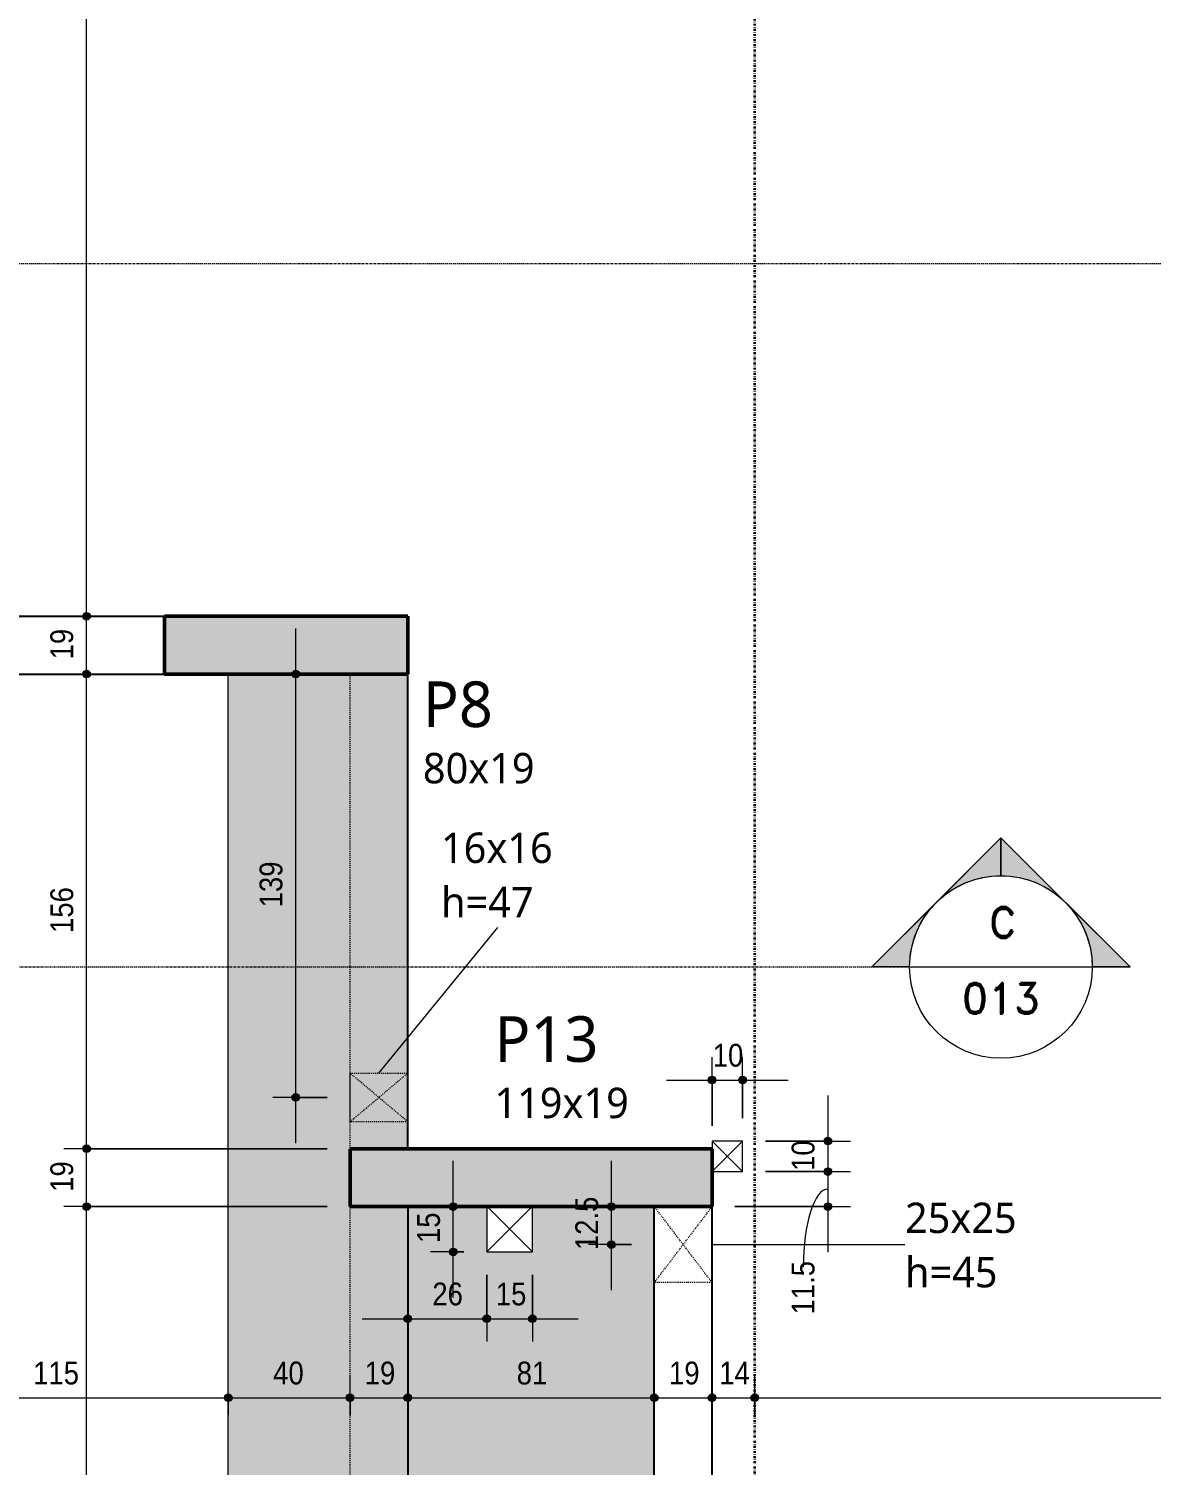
# Model space of a CAD drawing. Header units: centimetres. Extents: x -1968 to 25888, y -1244 to 84208.
# Drawn here: x -1245.1 to -876.2, y -474.8 to -2.6 of the extents above; entities that cross this region are included whole.
import ezdxf

# ---------------------------------------------------------------- set-up
doc = ezdxf.new("R2010")
doc.units = ezdxf.units.CM
for name, pattern in [('Aligning Line', [0.635, 0.3175, -0.3175]), ('Centro de 6 mm', [1.32, 0.6, -0.24, 0.24, -0.24]), ('Dash dot', [1.5875, 0.635, -0.47625, 0, -0.47625]), ('Traço', [0.635, 0.3175, -0.3175])]:
    doc.linetypes.add(name, pattern=pattern)
for name, color, linetype, lineweight in [('A-ANNO-DIMS', 7, 'Continuous', 9), ('A-ANNO-DIMS-50', 7, 'Continuous', 9), ('A-FLOR', 7, 'Continuous', 18), ('A-GENM', 7, 'Continuous', 18), ('A-GENM-HDLN', 7, 'Traço', 18), ('A-GENM-IDEN', 7, 'Continuous', 9), ('G-ANNO-SYMB', 7, 'Continuous', 9), ('S-BEAM', 7, 'Continuous', 18), ('S-COLS', 7, 'Continuous', 18), ('S-COLS-IDEN', 7, 'Continuous', 9), ('S-GRID', 7, 'Continuous', 9)]:
    doc.layers.add(name, color=color, linetype=linetype, lineweight=lineweight)
doc.layers.add('A-DETL', color=7, linetype='Continuous', lineweight=18, true_color=0x00a600)
doc.styles.add('Fira Sans', font='', dxfattribs={"width": 0.9, "height": 7.5})
doc.styles.add('Gadugi', font='gadugi.ttf', dxfattribs={"height": 10})
doc.styles.add('Gadugi_1', font='gadugi.ttf', dxfattribs={"height": 15})
doc.styles.add('RomanD', font='romand__.ttf', dxfattribs={"height": 10})
doc.styles.get('Fira Sans').set_extended_font_data('Fira Sans')
doc.dimstyles.new('PED_R80_1_5mm_ACIMA_As_ESQ__R00', dxfattribs={"dimscale": 30.48, "dimtxt": 10.229846, "dimasz": 0.328084, "dimexe": 0.246063, "dimexo": 0.246063, "dimgap": 0.049213, "dimtad": 1, "dimdec": 1, "dimrnd": 0.5, "dimdsep": 46, "dimtxsty": 'Fira Sans', "dimblk1": 'DOTSMALL', "dimblk2": 'DOTSMALL', "dimsah": 1, "dimcen": 0.09, "dimdle": 0.492126, "dimazin": 0, "dimtfac": 1, "dimtdec": 4, "dimtix": 1, "dimtmove": 0, "dimatfit": 3, "dimfxl": 1, "dimtvp": 1, "dimtolj": 1, "dimtzin": 0, "dimarcsym": 2})
doc.dimstyles.new('PED_R80_1_5mm_ACIMA_As_ESQ__R00_2', dxfattribs={"dimscale": 30.48, "dimtxt": 10.229846, "dimasz": 0.328084, "dimexe": 0.246063, "dimexo": 0.246063, "dimgap": 0.049213, "dimtad": 1, "dimdec": 1, "dimrnd": 0.5, "dimdsep": 46, "dimtxsty": 'Fira Sans', "dimblk1": 'DOTSMALL', "dimblk2": 'DOTSMALL', "dimsah": 1, "dimcen": 0.09, "dimdle": 0.492126, "dimazin": 0, "dimtfac": 1, "dimtdec": 4, "dimtix": 1, "dimtmove": 1, "dimatfit": 3, "dimfxl": 1, "dimtvp": 1, "dimtolj": 1, "dimtzin": 0, "dimarcsym": 2})
doc.dimstyles.new('PED_R80_1_5mm_ACIMA_As_ESQ__R00_3', dxfattribs={"dimscale": 30.48, "dimtxt": 10.229846, "dimasz": 0.328084, "dimexe": 0.246063, "dimexo": 0.246063, "dimgap": 0.049213, "dimtad": 1, "dimdec": 1, "dimrnd": 0.5, "dimdsep": 46, "dimtxsty": 'Fira Sans', "dimblk1": 'DOTSMALL', "dimblk2": 'DOTSMALL', "dimsah": 1, "dimcen": 0.09, "dimdle": 0.492126, "dimazin": 0, "dimtfac": 1, "dimtdec": 4, "dimtix": 1, "dimtmove": 0, "dimatfit": 3, "dimfxl": 1, "dimtvp": 1, "dimtolj": 1, "dimtzin": 0, "dimarcsym": 2})

# ---------------------------------------------------------------- blocks, each defined once
blk = doc.blocks.new('PED_FURO_RETANGULAR_R04_2020 _INSTÂNCIA_ - FURO RET-3754116-PL100 - FORMA DO PAVIMENTO TIPO')
at = {"layer": 'A-GENM-HDLN'}
for p, q in [((-8, 9.5), (8, -9.5)), ((-8, -9.5), (8, 9.5)), ((-8, -9.5), (-8, 9.5)), ((-8, 9.5), (8, 9.5)), ((8, 9.5), (8, -9.5))]:
    blk.add_line(p, q, dxfattribs=at)
blk = doc.blocks.new('PED_FURO_RETANGULAR_R04_2020 _INSTÂNCIA_ - FURO RET-3755454-PL100 - FORMA DO PAVIMENTO TIPO')
at = {"layer": 'A-GENM-HDLN'}
for p, q in [((-12.5, -9.5), (-12.5, 9.5)), ((-12.49, 9.5), (12.5, -9.5)), ((-12.49, -9.5), (12.5, 9.5))]:
    blk.add_line(p, q, dxfattribs=at)
blk = doc.blocks.new('Corte - M_Cabeça do corte - Preenchida-2060824-PL100 - FORMA DO PAVIMENTO TIPO')
at = {"layer": 'G-ANNO-SYMB'}
h = blk.add_hatch(color=256, dxfattribs=at)
edge = h.paths.add_edge_path(flags=0)
edge.add_line((-0.6, 0.8485), (-0.6, 0.6))
edge.add_arc((-0.6, 0), 0.6, 90, 135)
edge.add_line((-1.0243, 0.4243), (-0.6, 0.8485))
h = blk.add_hatch(color=256, dxfattribs=at)
edge = h.paths.add_edge_path(flags=0)
edge.add_line((-0.6, 0.8485), (-0.1757, 0.4243))
edge.add_arc((-0.6, 0), 0.6, 45, 90)
edge.add_line((-0.6, 0.6), (-0.6, 0.8485))
h = blk.add_hatch(color=256, dxfattribs=at)
edge = h.paths.add_edge_path(flags=0)
edge.add_line((-1.4485, 0), (-1.0243, 0.4243))
edge.add_arc((-0.6, 0), 0.6, 135, 180)
edge.add_line((-1.2, 0), (-1.4485, 0))
h = blk.add_hatch(color=256, dxfattribs=at)
edge = h.paths.add_edge_path(flags=0)
edge.add_line((0.2485, 0), (0, 0))
edge.add_arc((-0.6, 0), 0.6, 360, 405)
edge.add_line((-0.1757, 0.4243), (0.2485, 0))
for p, q in [((-0.6, 0.8485), (-1.4485, 0)), ((-0.6, 0.8485), (-1.0243, 0.4243)), ((-0.6, 0.8485), (0.2485, 0)), ((-0.6, 0.6), (-0.6, 0.8485)), ((-0.6, 0.8485), (-0.6, 0.6)), ((-0.1757, 0.4243), (-0.6, 0.8485)), ((-1.0243, 0.4243), (-1.4485, 0)), ((0.2485, 0), (-0.1757, 0.4243)), ((-1.4485, 0), (-1.2, 0)), ((0, 0), (0.2485, 0)), ((-1.2, 0), (-1.4485, 0)), ((0, 0), (0.2485, 0))]:
    blk.add_line(p, q, dxfattribs=at)
for start, end in [(360, 180), (90, 135), (45, 90), (135, 180), (360, 45), (180, 360)]:
    blk.add_arc((-0.6, 0), 0.6, start, end, dxfattribs=at)
blk = doc.blocks.new('DIMBLOCK4-PL100 - FORMA DO PAVIMENTO TIPO')
at = {"layer": 'A-ANNO-DIMS-50', "true_color": 0x000032}
h = blk.add_hatch(color=178, dxfattribs=at)
edge = h.paths.add_edge_path(flags=0)
edge.add_arc((-1226.08, -389.75), 1.25, 0, 360)
h = blk.add_hatch(color=178, dxfattribs=at)
edge = h.paths.add_edge_path(flags=0)
edge.add_arc((-1226.08, -685.75), 1.25, 0, 360)
at = {"layer": 'A-ANNO-DIMS-50', "color": 178, "true_color": 0x000032}
for p, q in [((-1147, -389.75), (-1233.58, -389.75)), ((-1226.08, -685.75), (-1226.08, -389.75)), ((-1226.08, -389.75), (-1147, -389.75)), ((-1128, -685.75), (-1233.58, -685.75)), ((-1226.08, -685.75), (-1128, -685.75))]:
    blk.add_line(p, q, dxfattribs=at)
for centre in [(-1226.08, -389.75), (-1226.08, -685.75)]:
    blk.add_circle(centre, 1.25, dxfattribs=at)
at = {"layer": 'A-ANNO-DIMS-50', "color": 0, "insert": (-1237.97, -545.23), "char_height": 7.5, "width": 17.9416, "attachment_point": 1, "rotation": 90, "line_spacing_factor": 1.049215, "style": 'Fira Sans'}
blk.add_mtext('296', dxfattribs=at)
blk = doc.blocks.new('_DotSmall')
at = {"color": 0, "linetype": 'ByBlock', "const_width": 0.5}
blk.add_lwpolyline([(-0.0625, 0, 1), (0.0625, 0, 1)], format="xyb", close=True, dxfattribs=at)
blk = doc.blocks.new('DIMBLOCK5-PL100 - FORMA DO PAVIMENTO TIPO')
at = {"layer": 'A-ANNO-DIMS-50', "true_color": 0x000032}
h = blk.add_hatch(color=178, dxfattribs=at)
edge = h.paths.add_edge_path(flags=0)
edge.add_arc((-1226.08, -370.75), 1.25, 0, 360)
h = blk.add_hatch(color=178, dxfattribs=at)
edge = h.paths.add_edge_path(flags=0)
edge.add_arc((-1226.08, -389.75), 1.25, 0, 360)
at = {"layer": 'A-ANNO-DIMS-50', "color": 178, "true_color": 0x000032}
for p, q in [((-1147, -370.75), (-1233.58, -370.75)), ((-1226.08, -389.75), (-1226.08, -370.75)), ((-1226.08, -370.75), (-1147, -370.75)), ((-1147, -389.75), (-1233.58, -389.75)), ((-1226.08, -389.75), (-1147, -389.75))]:
    blk.add_line(p, q, dxfattribs=at)
for centre in [(-1226.08, -370.75), (-1226.08, -389.75)]:
    blk.add_circle(centre, 1.25, dxfattribs=at)
at = {"layer": 'A-ANNO-DIMS-50', "color": 0, "insert": (-1237.97, -384.91), "char_height": 7.5, "width": 11.1741, "attachment_point": 1, "rotation": 90, "line_spacing_factor": 1.049215, "style": 'Fira Sans'}
blk.add_mtext('19', dxfattribs=at)
blk = doc.blocks.new('DIMBLOCK6-PL100 - FORMA DO PAVIMENTO TIPO')
at = {"layer": 'A-ANNO-DIMS-50', "true_color": 0x000032}
h = blk.add_hatch(color=178, dxfattribs=at)
edge = h.paths.add_edge_path(flags=0)
edge.add_arc((-1226.08, -214.75), 1.25, 0, 360)
h = blk.add_hatch(color=178, dxfattribs=at)
edge = h.paths.add_edge_path(flags=0)
edge.add_arc((-1226.08, -370.75), 1.25, 0, 360)
at = {"layer": 'A-ANNO-DIMS-50', "color": 178, "true_color": 0x000032}
for p, q in [((-1220.35, -214.75), (-1233.58, -214.75)), ((-1226.08, -370.75), (-1226.08, -214.75)), ((-1226.08, -214.75), (-1220.35, -214.75)), ((-1147, -370.75), (-1233.58, -370.75)), ((-1226.08, -370.75), (-1147, -370.75))]:
    blk.add_line(p, q, dxfattribs=at)
for centre in [(-1226.08, -214.75), (-1226.08, -370.75)]:
    blk.add_circle(centre, 1.25, dxfattribs=at)
at = {"layer": 'A-ANNO-DIMS-50', "color": 0, "insert": (-1237.97, -299.83), "char_height": 7.5, "width": 16.9973, "attachment_point": 1, "rotation": 90, "line_spacing_factor": 1.049215, "style": 'Fira Sans'}
blk.add_mtext('156', dxfattribs=at)
blk = doc.blocks.new('DIMBLOCK7-PL100 - FORMA DO PAVIMENTO TIPO')
at = {"layer": 'A-ANNO-DIMS-50', "true_color": 0x000032}
h = blk.add_hatch(color=178, dxfattribs=at)
edge = h.paths.add_edge_path(flags=0)
edge.add_arc((-1226.08, -195.75), 1.25, 0, 360)
h = blk.add_hatch(color=178, dxfattribs=at)
edge = h.paths.add_edge_path(flags=0)
edge.add_arc((-1226.08, -214.75), 1.25, 0, 360)
at = {"layer": 'A-ANNO-DIMS-50', "color": 178, "true_color": 0x000032}
for p, q in [((-1220.35, -195.75), (-1233.58, -195.75)), ((-1226.08, -214.75), (-1226.08, -195.75)), ((-1226.08, -195.75), (-1220.35, -195.75)), ((-1220.35, -214.75), (-1233.58, -214.75)), ((-1226.08, -214.75), (-1220.35, -214.75))]:
    blk.add_line(p, q, dxfattribs=at)
for centre in [(-1226.08, -195.75), (-1226.08, -214.75)]:
    blk.add_circle(centre, 1.25, dxfattribs=at)
at = {"layer": 'A-ANNO-DIMS-50', "color": 0, "insert": (-1237.97, -209.91), "char_height": 7.5, "width": 11.1741, "attachment_point": 1, "rotation": 90, "line_spacing_factor": 1.049215, "style": 'Fira Sans'}
blk.add_mtext('19', dxfattribs=at)
blk = doc.blocks.new('DIMBLOCK8-PL100 - FORMA DO PAVIMENTO TIPO')
at = {"layer": 'A-ANNO-DIMS-50', "true_color": 0x000032}
h = blk.add_hatch(color=178, dxfattribs=at)
edge = h.paths.add_edge_path(flags=0)
edge.add_arc((-1226.08, 223.75), 1.25, 0, 360)
h = blk.add_hatch(color=178, dxfattribs=at)
edge = h.paths.add_edge_path(flags=0)
edge.add_arc((-1226.08, -195.75), 1.25, 0, 360)
at = {"layer": 'A-ANNO-DIMS-50', "color": 178, "true_color": 0x000032}
for p, q in [((-1220.35, 223.75), (-1233.58, 223.75)), ((-1226.08, -195.75), (-1226.08, 223.75)), ((-1226.08, 223.75), (-1220.35, 223.75)), ((-1220.35, -195.75), (-1233.58, -195.75)), ((-1226.08, -195.75), (-1220.35, -195.75))]:
    blk.add_line(p, q, dxfattribs=at)
for centre in [(-1226.08, 223.75), (-1226.08, -195.75)]:
    blk.add_circle(centre, 1.25, dxfattribs=at)
at = {"layer": 'A-ANNO-DIMS-50', "color": 0, "insert": (-1237.97, 3.18), "char_height": 7.5, "width": 25.9681, "attachment_point": 1, "rotation": 90, "line_spacing_factor": 1.049215, "style": 'Fira Sans'}
blk.add_mtext('419.5', dxfattribs=at)
blk = doc.blocks.new('DIMBLOCK120-PL100 - FORMA DO PAVIMENTO TIPO')
at = {"layer": 'A-ANNO-DIMS-50', "true_color": 0x000032}
h = blk.add_hatch(color=178, dxfattribs=at)
edge = h.paths.add_edge_path(flags=0)
edge.add_arc((-1294.5, -452.61), 1.25, 0, 360)
h = blk.add_hatch(color=178, dxfattribs=at)
edge = h.paths.add_edge_path(flags=0)
edge.add_arc((-1179.5, -452.61), 1.25, 0, 360)
at = {"layer": 'A-ANNO-DIMS-50', "color": 178, "true_color": 0x000032}
for p, q in [((-1294.5, -222.25), (-1294.5, -460.11)), ((-1294.5, -452.61), (-1294.5, -222.25)), ((-1179.5, -458.34), (-1179.5, -445.11)), ((-1294.5, -452.61), (-1179.5, -452.61)), ((-1179.5, -452.61), (-1179.5, -458.34))]:
    blk.add_line(p, q, dxfattribs=at)
for centre in [(-1294.5, -452.61), (-1179.5, -452.61)]:
    blk.add_circle(centre, 1.25, dxfattribs=at)
at = {"layer": 'A-ANNO-DIMS-50', "color": 0, "insert": (-1243.62, -440.72), "char_height": 7.5, "width": 15.8956, "attachment_point": 1, "line_spacing_factor": 1.049215, "style": 'Fira Sans'}
blk.add_mtext('115', dxfattribs=at)
blk = doc.blocks.new('DIMBLOCK121-PL100 - FORMA DO PAVIMENTO TIPO')
at = {"layer": 'A-ANNO-DIMS-50', "true_color": 0x000032}
h = blk.add_hatch(color=178, dxfattribs=at)
edge = h.paths.add_edge_path(flags=0)
edge.add_arc((-1179.5, -452.61), 1.25, 0, 360)
h = blk.add_hatch(color=178, dxfattribs=at)
edge = h.paths.add_edge_path(flags=0)
edge.add_arc((-1139.5, -452.61), 1.25, 0, 360)
at = {"layer": 'A-ANNO-DIMS-50', "color": 178, "true_color": 0x000032}
for p, q in [((-1179.5, -458.34), (-1179.5, -445.11)), ((-1139.5, -458.34), (-1139.5, -445.11)), ((-1179.5, -452.61), (-1139.5, -452.61)), ((-1179.5, -452.61), (-1179.5, -458.34)), ((-1139.5, -452.61), (-1139.5, -458.34))]:
    blk.add_line(p, q, dxfattribs=at)
for centre in [(-1179.5, -452.61), (-1139.5, -452.61)]:
    blk.add_circle(centre, 1.25, dxfattribs=at)
at = {"layer": 'A-ANNO-DIMS-50', "color": 0, "insert": (-1164.75, -440.72), "char_height": 7.5, "width": 12.5906, "attachment_point": 1, "line_spacing_factor": 1.049215, "style": 'Fira Sans'}
blk.add_mtext('40', dxfattribs=at)
blk = doc.blocks.new('DIMBLOCK122-PL100 - FORMA DO PAVIMENTO TIPO')
at = {"layer": 'A-ANNO-DIMS-50', "true_color": 0x000032}
h = blk.add_hatch(color=178, dxfattribs=at)
edge = h.paths.add_edge_path(flags=0)
edge.add_arc((-1139.5, -452.61), 1.25, 0, 360)
h = blk.add_hatch(color=178, dxfattribs=at)
edge = h.paths.add_edge_path(flags=0)
edge.add_arc((-1120.5, -452.61), 1.25, 0, 360)
at = {"layer": 'A-ANNO-DIMS-50', "color": 178, "true_color": 0x000032}
for p, q in [((-1139.5, -458.34), (-1139.5, -445.11)), ((-1120.5, -458.34), (-1120.5, -445.11)), ((-1139.5, -452.61), (-1120.5, -452.61)), ((-1139.5, -452.61), (-1139.5, -458.34)), ((-1120.5, -452.61), (-1120.5, -458.34))]:
    blk.add_line(p, q, dxfattribs=at)
for centre in [(-1139.5, -452.61), (-1120.5, -452.61)]:
    blk.add_circle(centre, 1.25, dxfattribs=at)
at = {"layer": 'A-ANNO-DIMS-50', "color": 0, "insert": (-1134.66, -440.72), "char_height": 7.5, "width": 11.1741, "attachment_point": 1, "line_spacing_factor": 1.049215, "style": 'Fira Sans'}
blk.add_mtext('19', dxfattribs=at)
blk = doc.blocks.new('DIMBLOCK123-PL100 - FORMA DO PAVIMENTO TIPO')
at = {"layer": 'A-ANNO-DIMS-50', "true_color": 0x000032}
h = blk.add_hatch(color=178, dxfattribs=at)
edge = h.paths.add_edge_path(flags=0)
edge.add_arc((-1120.5, -452.61), 1.25, 0, 360)
h = blk.add_hatch(color=178, dxfattribs=at)
edge = h.paths.add_edge_path(flags=0)
edge.add_arc((-1039.5, -452.61), 1.25, 0, 360)
at = {"layer": 'A-ANNO-DIMS-50', "color": 178, "true_color": 0x000032}
for p, q in [((-1120.5, -458.34), (-1120.5, -445.11)), ((-1039.5, -458.34), (-1039.5, -445.11)), ((-1120.5, -452.61), (-1039.5, -452.61)), ((-1120.5, -452.61), (-1120.5, -458.34)), ((-1039.5, -452.61), (-1039.5, -458.34))]:
    blk.add_line(p, q, dxfattribs=at)
for centre in [(-1120.5, -452.61), (-1039.5, -452.61)]:
    blk.add_circle(centre, 1.25, dxfattribs=at)
at = {"layer": 'A-ANNO-DIMS-50', "color": 0, "insert": (-1084.72, -440.72), "char_height": 7.5, "width": 11.3315, "attachment_point": 1, "line_spacing_factor": 1.049215, "style": 'Fira Sans'}
blk.add_mtext('81', dxfattribs=at)
blk = doc.blocks.new('DIMBLOCK124-PL100 - FORMA DO PAVIMENTO TIPO')
at = {"layer": 'A-ANNO-DIMS-50', "true_color": 0x000032}
h = blk.add_hatch(color=178, dxfattribs=at)
edge = h.paths.add_edge_path(flags=0)
edge.add_arc((-1039.5, -452.61), 1.25, 0, 360)
h = blk.add_hatch(color=178, dxfattribs=at)
edge = h.paths.add_edge_path(flags=0)
edge.add_arc((-1020.5, -452.61), 1.25, 0, 360)
at = {"layer": 'A-ANNO-DIMS-50', "color": 178, "true_color": 0x000032}
for p, q in [((-1039.5, -458.34), (-1039.5, -445.11)), ((-1020.5, -458.34), (-1020.5, -445.11)), ((-1039.5, -452.61), (-1020.5, -452.61)), ((-1039.5, -452.61), (-1039.5, -458.34)), ((-1020.5, -452.61), (-1020.5, -458.34))]:
    blk.add_line(p, q, dxfattribs=at)
for centre in [(-1039.5, -452.61), (-1020.5, -452.61)]:
    blk.add_circle(centre, 1.25, dxfattribs=at)
at = {"layer": 'A-ANNO-DIMS-50', "color": 0, "insert": (-1034.66, -440.72), "char_height": 7.5, "width": 11.1741, "attachment_point": 1, "line_spacing_factor": 1.049215, "style": 'Fira Sans'}
blk.add_mtext('19', dxfattribs=at)
blk = doc.blocks.new('DIMBLOCK125-PL100 - FORMA DO PAVIMENTO TIPO')
at = {"layer": 'A-ANNO-DIMS-50', "true_color": 0x000032}
h = blk.add_hatch(color=178, dxfattribs=at)
edge = h.paths.add_edge_path(flags=0)
edge.add_arc((-1020.5, -452.61), 1.25, 0, 360)
h = blk.add_hatch(color=178, dxfattribs=at)
edge = h.paths.add_edge_path(flags=0)
edge.add_arc((-1006.5, -452.61), 1.25, 0, 360)
at = {"layer": 'A-ANNO-DIMS-50', "color": 178, "true_color": 0x000032}
for p, q in [((-1020.5, -458.34), (-1020.5, -445.11)), ((-1006.5, -458.34), (-1006.5, -445.11)), ((-1020.5, -452.61), (-1006.5, -452.61)), ((-1020.5, -452.61), (-1020.5, -458.34)), ((-1006.5, -452.61), (-1006.5, -458.34))]:
    blk.add_line(p, q, dxfattribs=at)
for centre in [(-1020.5, -452.61), (-1006.5, -452.61)]:
    blk.add_circle(centre, 1.25, dxfattribs=at)
at = {"layer": 'A-ANNO-DIMS-50', "color": 0, "insert": (-1018.16, -440.72), "char_height": 7.5, "width": 11.1741, "attachment_point": 1, "line_spacing_factor": 1.049215, "style": 'Fira Sans'}
blk.add_mtext('14', dxfattribs=at)
blk = doc.blocks.new('DIMBLOCK126-PL100 - FORMA DO PAVIMENTO TIPO')
at = {"layer": 'A-ANNO-DIMS-50', "true_color": 0x000032}
h = blk.add_hatch(color=178, dxfattribs=at)
edge = h.paths.add_edge_path(flags=0)
edge.add_arc((-1006.5, -452.61), 1.25, 0, 360)
h = blk.add_hatch(color=178, dxfattribs=at)
edge = h.paths.add_edge_path(flags=0)
edge.add_arc((-714, -452.61), 1.25, 0, 360)
at = {"layer": 'A-ANNO-DIMS-50', "color": 178, "true_color": 0x000032}
for p, q in [((-714, -241.75), (-714, -460.11)), ((-714, -452.61), (-714, -241.75)), ((-1006.5, -458.34), (-1006.5, -445.11)), ((-1006.5, -452.61), (-714, -452.61)), ((-1006.5, -452.61), (-1006.5, -458.34))]:
    blk.add_line(p, q, dxfattribs=at)
for centre in [(-1006.5, -452.61), (-714, -452.61)]:
    blk.add_circle(centre, 1.25, dxfattribs=at)
at = {"layer": 'A-ANNO-DIMS-50', "color": 0, "insert": (-871.14, -440.72), "char_height": 7.5, "width": 26.1255, "attachment_point": 1, "line_spacing_factor": 1.049215, "style": 'Fira Sans'}
blk.add_mtext('292.5', dxfattribs=at)
blk = doc.blocks.new('DIMBLOCK187-PL100 - FORMA DO PAVIMENTO TIPO')
at = {"layer": 'A-ANNO-DIMS-50', "true_color": 0x000032}
h = blk.add_hatch(color=178, dxfattribs=at)
edge = h.paths.add_edge_path(flags=0)
edge.add_arc((-1157.34, -214.75), 1.25, 0, 360)
h = blk.add_hatch(color=178, dxfattribs=at)
edge = h.paths.add_edge_path(flags=0)
edge.add_arc((-1157.34, -353.89), 1.25, 0, 360)
at = {"layer": 'A-ANNO-DIMS-50', "color": 178, "true_color": 0x000032}
for p, q in [((-1157.34, -368.89), (-1157.34, -199.75)), ((-1151.61, -214.75), (-1164.84, -214.75)), ((-1157.34, -214.75), (-1151.61, -214.75)), ((-1147, -353.89), (-1164.84, -353.89)), ((-1157.34, -353.89), (-1147, -353.89))]:
    blk.add_line(p, q, dxfattribs=at)
for centre in [(-1157.34, -214.75), (-1157.34, -353.89)]:
    blk.add_circle(centre, 1.25, dxfattribs=at)
at = {"layer": 'A-ANNO-DIMS-50', "color": 0, "insert": (-1169.23, -291.4), "char_height": 7.5, "width": 16.9973, "attachment_point": 1, "rotation": 90, "line_spacing_factor": 1.049215, "style": 'Fira Sans'}
blk.add_mtext('139', dxfattribs=at)
blk = doc.blocks.new('DIMBLOCK188-PL100 - FORMA DO PAVIMENTO TIPO')
at = {"layer": 'A-ANNO-DIMS-50', "true_color": 0x000032}
h = blk.add_hatch(color=178, dxfattribs=at)
edge = h.paths.add_edge_path(flags=0)
edge.add_arc((-1105.57, -389.75), 1.25, 0, 360)
h = blk.add_hatch(color=178, dxfattribs=at)
edge = h.paths.add_edge_path(flags=0)
edge.add_arc((-1105.57, -404.68), 1.25, 0, 360)
at = {"layer": 'A-ANNO-DIMS-50', "color": 178, "true_color": 0x000032}
for p, q in [((-1105.57, -419.68), (-1105.57, -374.75)), ((-1099.84, -389.75), (-1113.07, -389.75)), ((-1105.57, -389.75), (-1099.84, -389.75)), ((-1102.05, -404.68), (-1113.07, -404.68)), ((-1105.57, -404.68), (-1102.05, -404.68))]:
    blk.add_line(p, q, dxfattribs=at)
for centre in [(-1105.57, -389.75), (-1105.57, -404.68)]:
    blk.add_circle(centre, 1.25, dxfattribs=at)
at = {"layer": 'A-ANNO-DIMS-50', "color": 0, "insert": (-1117.45, -401.74), "char_height": 7.5, "width": 10.8594, "attachment_point": 1, "rotation": 90, "line_spacing_factor": 1.049215, "style": 'Fira Sans'}
blk.add_mtext('15', dxfattribs=at)
blk = doc.blocks.new('DIMBLOCK189-PL100 - FORMA DO PAVIMENTO TIPO')
at = {"layer": 'A-ANNO-DIMS-50', "true_color": 0x000032}
h = blk.add_hatch(color=178, dxfattribs=at)
edge = h.paths.add_edge_path(flags=0)
edge.add_arc((-1120.5, -426.62), 1.25, 0, 360)
h = blk.add_hatch(color=178, dxfattribs=at)
edge = h.paths.add_edge_path(flags=0)
edge.add_arc((-1094.55, -426.62), 1.25, 0, 360)
at = {"layer": 'A-ANNO-DIMS-50', "color": 178, "true_color": 0x000032}
for p, q in [((-1094.55, -412.18), (-1094.55, -434.12)), ((-1094.55, -426.62), (-1094.55, -412.18)), ((-1120.5, -432.35), (-1120.5, -419.12)), ((-1135.5, -426.62), (-1094.55, -426.62)), ((-1120.5, -426.62), (-1120.5, -432.35))]:
    blk.add_line(p, q, dxfattribs=at)
for centre in [(-1120.5, -426.62), (-1094.55, -426.62)]:
    blk.add_circle(centre, 1.25, dxfattribs=at)
at = {"layer": 'A-ANNO-DIMS-50', "color": 0, "insert": (-1112.44, -414.73), "char_height": 7.5, "width": 11.8037, "attachment_point": 1, "line_spacing_factor": 1.049215, "style": 'Fira Sans'}
blk.add_mtext('26', dxfattribs=at)
blk = doc.blocks.new('DIMBLOCK190-PL100 - FORMA DO PAVIMENTO TIPO')
at = {"layer": 'A-ANNO-DIMS-50', "true_color": 0x000032}
h = blk.add_hatch(color=178, dxfattribs=at)
edge = h.paths.add_edge_path(flags=0)
edge.add_arc((-1094.55, -426.62), 1.25, 0, 360)
h = blk.add_hatch(color=178, dxfattribs=at)
edge = h.paths.add_edge_path(flags=0)
edge.add_arc((-1079.55, -426.62), 1.25, 0, 360)
at = {"layer": 'A-ANNO-DIMS-50', "color": 178, "true_color": 0x000032}
for p, q in [((-1094.55, -412.18), (-1094.55, -434.12)), ((-1094.55, -426.62), (-1094.55, -412.18)), ((-1079.55, -412.18), (-1079.55, -434.12)), ((-1079.55, -426.62), (-1079.55, -412.18)), ((-1094.55, -426.62), (-1064.55, -426.62))]:
    blk.add_line(p, q, dxfattribs=at)
for centre in [(-1094.55, -426.62), (-1079.55, -426.62)]:
    blk.add_circle(centre, 1.25, dxfattribs=at)
at = {"layer": 'A-ANNO-DIMS-50', "color": 0, "insert": (-1091.58, -414.73), "char_height": 7.5, "width": 10.8594, "attachment_point": 1, "line_spacing_factor": 1.049215, "style": 'Fira Sans'}
blk.add_mtext('15', dxfattribs=at)
blk = doc.blocks.new('DIMBLOCK191-PL100 - FORMA DO PAVIMENTO TIPO')
at = {"layer": 'A-ANNO-DIMS-50', "true_color": 0x000032}
h = blk.add_hatch(color=178, dxfattribs=at)
edge = h.paths.add_edge_path(flags=0)
edge.add_arc((-1053.58, -389.75), 1.25, 0, 360)
h = blk.add_hatch(color=178, dxfattribs=at)
edge = h.paths.add_edge_path(flags=0)
edge.add_arc((-1053.58, -402.25), 1.25, 0, 360)
at = {"layer": 'A-ANNO-DIMS-50', "color": 178, "true_color": 0x000032}
for p, q in [((-1053.58, -417.25), (-1053.58, -374.75)), ((-1047.84, -389.75), (-1061.08, -389.75)), ((-1053.58, -389.75), (-1047.84, -389.75)), ((-1047, -402.25), (-1061.08, -402.25)), ((-1053.58, -402.25), (-1047, -402.25))]:
    blk.add_line(p, q, dxfattribs=at)
for centre in [(-1053.58, -389.75), (-1053.58, -402.25)]:
    blk.add_circle(centre, 1.25, dxfattribs=at)
at = {"layer": 'A-ANNO-DIMS-50', "color": 0, "insert": (-1065.46, -404.07), "char_height": 7.5, "width": 19.358, "attachment_point": 1, "rotation": 90, "line_spacing_factor": 1.049215, "style": 'Fira Sans'}
blk.add_mtext('12.5', dxfattribs=at)
blk = doc.blocks.new('DIMBLOCK291-PL100 - FORMA DO PAVIMENTO TIPO')
at = {"layer": 'A-ANNO-DIMS-50', "true_color": 0x000032}
h = blk.add_hatch(color=178, dxfattribs=at)
edge = h.paths.add_edge_path(flags=0)
edge.add_arc((-1020.5, -348.16), 1.25, 0, 360)
h = blk.add_hatch(color=178, dxfattribs=at)
edge = h.paths.add_edge_path(flags=0)
edge.add_arc((-1010.5, -348.16), 1.25, 0, 360)
at = {"layer": 'A-ANNO-DIMS-50', "color": 178, "true_color": 0x000032}
for p, q in [((-1020.5, -363.25), (-1020.5, -340.66)), ((-1010.5, -360.75), (-1010.5, -340.66)), ((-1035.5, -348.16), (-995.5, -348.16)), ((-1020.5, -348.16), (-1020.5, -363.25)), ((-1010.5, -348.16), (-1010.5, -360.75))]:
    blk.add_line(p, q, dxfattribs=at)
for centre in [(-1020.5, -348.16), (-1010.5, -348.16)]:
    blk.add_circle(centre, 1.25, dxfattribs=at)
at = {"layer": 'A-ANNO-DIMS-50', "color": 0, "insert": (-1020.29, -336.27), "char_height": 7.5, "width": 11.4889, "attachment_point": 1, "line_spacing_factor": 1.049215, "style": 'Fira Sans'}
blk.add_mtext('10', dxfattribs=at)
blk = doc.blocks.new('DIMBLOCK292-PL100 - FORMA DO PAVIMENTO TIPO')
at = {"layer": 'A-ANNO-DIMS-50', "true_color": 0x000032}
h = blk.add_hatch(color=178, dxfattribs=at)
edge = h.paths.add_edge_path(flags=0)
edge.add_arc((-982.47, -368.25), 1.25, 0, 360)
h = blk.add_hatch(color=178, dxfattribs=at)
edge = h.paths.add_edge_path(flags=0)
edge.add_arc((-982.47, -378.25), 1.25, 0, 360)
at = {"layer": 'A-ANNO-DIMS-50', "color": 178, "true_color": 0x000032}
for p, q in [((-982.47, -353.25), (-982.47, -378.25)), ((-1003, -368.25), (-974.97, -368.25)), ((-982.47, -368.25), (-1003, -368.25)), ((-1003, -378.25), (-974.97, -378.25)), ((-982.47, -378.25), (-1003, -378.25))]:
    blk.add_line(p, q, dxfattribs=at)
for centre in [(-982.47, -368.25), (-982.47, -378.25)]:
    blk.add_circle(centre, 1.25, dxfattribs=at)
at = {"layer": 'A-ANNO-DIMS-50', "color": 0, "insert": (-994.36, -378.04), "char_height": 7.5, "width": 11.4889, "attachment_point": 1, "rotation": 90, "line_spacing_factor": 1.049215, "style": 'Fira Sans'}
blk.add_mtext('10', dxfattribs=at)
blk = doc.blocks.new('DIMBLOCK293-PL100 - FORMA DO PAVIMENTO TIPO')
at = {"layer": 'A-ANNO-DIMS-50', "true_color": 0x000032}
h = blk.add_hatch(color=178, dxfattribs=at)
edge = h.paths.add_edge_path(flags=0)
edge.add_arc((-982.47, -378.25), 1.25, 0, 360)
h = blk.add_hatch(color=178, dxfattribs=at)
edge = h.paths.add_edge_path(flags=0)
edge.add_arc((-982.47, -389.75), 1.25, 0, 360)
at = {"layer": 'A-ANNO-DIMS-50', "color": 178, "true_color": 0x000032}
for p, q in [((-1003, -378.25), (-974.97, -378.25)), ((-982.47, -378.25), (-1003, -378.25)), ((-982.47, -378.25), (-982.47, -404.75)), ((-1013, -389.75), (-974.97, -389.75)), ((-982.47, -389.75), (-1013, -389.75))]:
    blk.add_line(p, q, dxfattribs=at)
for centre in [(-982.47, -378.25), (-982.47, -389.75)]:
    blk.add_circle(centre, 1.25, dxfattribs=at)
blk.add_ellipse((-982.47, -409.61), major_axis=(0, 25.61), ratio=0.314581, start_param=0, end_param=1.570796, dxfattribs=at)
at = {"layer": 'A-ANNO-DIMS-50', "color": 0, "insert": (-994.36, -425.22), "char_height": 7.5, "width": 18.7285, "attachment_point": 1, "rotation": 90, "line_spacing_factor": 1.049215, "style": 'Fira Sans'}
blk.add_mtext('11.5', dxfattribs=at)

msp = doc.modelspace()

# ---------------------------------------------------------------- hatches: boundary and pattern name
at = {"layer": 'A-FLOR', "true_color": 0xe6b8b7}
msp.add_hatch(color=9, dxfattribs=at).paths.add_polyline_path([(131.7, -1119.75), (1179.5, -1119.75), (1179.5, -214.75), (1139.5, -214.75), (1139.5, -1079.75), (-1139.5, -1079.75), (-1139.5, -214.75), (-1179.5, -214.75), (-1179.5, -1119.75), (-58.6, -1119.75)], flags=0)
at = {"layer": 'A-FLOR', "true_color": 0xd9d9d9}
msp.add_hatch(color=254, dxfattribs=at).paths.add_polyline_path([(-1119.54, -685.75), (-1039.5, -685.75), (-1039.5, -389.75), (-1079.55, -389.75), (-1079.55, -404.68), (-1094.55, -404.68), (-1094.55, -389.75), (-1120.5, -389.75), (-1120.5, -685.75)], flags=0)
at = {"layer": 'S-BEAM', "true_color": 0xccffcc}
for points in [[(-1120.5, -370.75), (-1120.5, -214.75), (-1139.5, -214.75), (-1139.5, -370.75)], [(-1139.5, -1079.75), (-1120.5, -1079.75), (-1120.5, -389.75), (-1139.5, -389.75), (-1139.5, -1021.64)]]:
    msp.add_hatch(color=254, dxfattribs=at).paths.add_polyline_path(points, flags=0)
at = {"layer": 'S-COLS', "true_color": 0x808080}
for points in [[(-1120.5, -214.75), (-1120.5, -195.75), (-1200.5, -195.75), (-1200.5, -214.75)], [(-1020.5, -389.75), (-1020.5, -370.75), (-1139.5, -370.75), (-1139.5, -389.75)]]:
    msp.add_hatch(color=8, dxfattribs=at).paths.add_polyline_path(points, flags=0)

# ---------------------------------------------------------------- linework, layer by layer
at = {"lineweight": 18}
for p, q in [((-1020.5, -378.25), (-1010.5, -368.25)), ((-1020.5, -368.25), (-1010.5, -378.25)), ((-1094.55, -404.68), (-1079.62, -389.75)), ((-1094.48, -389.75), (-1079.55, -404.68))]:
    msp.add_line(p, q, dxfattribs=at)
at = {"linetype": 'Traço', "lineweight": 18}
for p, q in [((-1094.55, -389.68), (-1094.49, -389.75)), ((-1079.62, -389.75), (-1079.55, -389.68))]:
    msp.add_line(p, q, dxfattribs=at)
at = {"layer": 'A-DETL', "color": 7, "linetype": 'Aligning Line'}
msp.add_line((-1139.5, -1079.75), (-1139.5, -214.75), dxfattribs=at)
at = {"layer": 'A-FLOR'}
for p, q in [((-1179.5, -1119.75), (-1179.5, -214.75)), ((-1010.5, -368.25), (-1020.5, -368.25)), ((-1020.5, -368.25), (-1020.5, -370.75)), ((-1010.5, -378.25), (-1010.5, -368.25)), ((-1020.5, -378.25), (-1010.5, -378.25)), ((-1094.55, -389.75), (-1094.55, -404.68)), ((-1079.55, -404.68), (-1079.55, -389.75)), ((-1094.55, -404.68), (-1079.55, -404.68))]:
    msp.add_line(p, q, dxfattribs=at)
at = {"layer": 'A-GENM-IDEN'}
for p, q in [((-1130, -345.89), (-1090.89, -297.98)), ((-1020.5, -402.25), (-957.12, -402.25))]:
    msp.add_line(p, q, dxfattribs=at)
at = {"layer": 'G-ANNO-SYMB', "linetype": 'Centro de 6 mm'}
for p, q in [((-1744.04, -79.8), (1729.21, -79.8)), ((-1338.62, -311.01), (-955.59, -311.01))]:
    msp.add_line(p, q, dxfattribs=at)
at = {"layer": 'G-ANNO-SYMB'}
msp.add_line((-955.59, -311.01), (-895.59, -311.01), dxfattribs=at)
at = {"layer": 'S-BEAM', "lineweight": 25}
for p, q in [((-1294.5, -195.75), (-1200.5, -195.75)), ((-1294.5, -214.75), (-1200.5, -214.75)), ((-1120.5, -370.75), (-1120.5, -214.75)), ((-1120.5, -389.75), (-1120.5, -685.75)), ((-1039.5, -685.75), (-1039.5, -389.75)), ((-1020.5, -685.75), (-1020.5, -389.75))]:
    msp.add_line(p, q, dxfattribs=at)
at = {"layer": 'S-COLS', "lineweight": 50}
for p, q in [((-1200.5, -214.75), (-1200.5, -195.75)), ((-1200.5, -195.75), (-1120.5, -195.75)), ((-1120.5, -195.75), (-1120.5, -214.75)), ((-1120.5, -214.75), (-1200.5, -214.75)), ((-1139.5, -389.75), (-1139.5, -370.75)), ((-1139.5, -370.75), (-1020.5, -370.75)), ((-1020.5, -370.75), (-1020.5, -389.75)), ((-1020.5, -389.75), (-1139.5, -389.75))]:
    msp.add_line(p, q, dxfattribs=at)
at = {"layer": 'S-GRID', "color": 6, "linetype": 'Dash dot', "lineweight": 35, "true_color": 0xff00ff}
msp.add_line((-1006.5, -1154.18), (-1006.5, 506.75), dxfattribs=at)

# ---------------------------------------------------------------- block references
at = {"layer": 'A-GENM', "linetype": 'Traço', "rotation": 89.9999999999999}
for name, p in [('PED_FURO_RETANGULAR_R04_2020 _INSTÂNCIA_ - FURO RET-3754116-PL100 - FORMA DO PAVIMENTO TIPO', (-1130, -353.89)), ('PED_FURO_RETANGULAR_R04_2020 _INSTÂNCIA_ - FURO RET-3755454-PL100 - FORMA DO PAVIMENTO TIPO', (-1030, -402.25))]:
    msp.add_blockref(name, p, dxfattribs=at)
at = {"layer": 'G-ANNO-SYMB', "extrusion": (0, 0, -1), "xscale": 49.99999999999998, "yscale": 49.99999999999998, "zscale": 49.99999999999998}
msp.add_blockref('Corte - M_Cabeça do corte - Preenchida-2060824-PL100 - FORMA DO PAVIMENTO TIPO', (955.59, -311.01), dxfattribs=at)

# ---------------------------------------------------------------- texts
at = {"layer": 'A-GENM-IDEN', "char_height": 10, "attachment_point": 1, "style": 'Gadugi'}
for s, insert, width in [('16x16', (-1109.59, -266.83), 44.8945), ('h=47', (-1109.59, -284.69), 39.6835), ('25x25', (-957.12, -388.46), 44.8945), ('h=45', (-957.12, -406.31), 39.6835)]:
    msp.add_mtext(s, dxfattribs=dict(at, insert=insert, width=width))
at = {"layer": 'G-ANNO-SYMB', "char_height": 10, "attachment_point": 1, "style": 'RomanD'}
for s, insert, width in [('C', (-929.48, -291.38), 12.0253), ('013', (-938.4, -316.33), 33.6709)]:
    msp.add_mtext(s, dxfattribs=dict(at, insert=insert, width=width))
at = {"layer": 'S-COLS-IDEN', "attachment_point": 1}
for s, insert, char_height, width, style in [('P8', (-1115.54, -217.16), 15, 28.4599, 'Gadugi_1'), ('80x19', (-1115.54, -240.65), 10, 44.8945, 'Gadugi'), ('P13', (-1092.02, -327.2), 15, 42.4894, 'Gadugi_1'), ('119x19', (-1092.02, -350.69), 10, 54.1139, 'Gadugi')]:
    msp.add_mtext(s, dxfattribs=dict(at, insert=insert, char_height=char_height, width=width, style=style))

# ---------------------------------------------------------------- dimensions: what is measured, and where the dimension line sits
at = {"layer": 'A-ANNO-DIMS', "color": 178, "true_color": 0x000032}
for base, p1, p2, dimstyle, override, picture, middle in [((-1226.08, 223.75), (-1227.85, -195.75), (-1227.85, 223.75), 'PED_R80_1_5mm_ACIMA_As_ESQ__R00', {"dimpost": '<>', "dimfxl": 419.499996}, 'DIMBLOCK8-PL100 - FORMA DO PAVIMENTO TIPO', (-1231.45, 14)), ((-1226.08, -195.75), (-1227.85, -214.75), (-1227.85, -195.75), 'PED_R80_1_5mm_ACIMA_As_ESQ__R00', {"dimpost": '<>', "dimfxl": 19}, 'DIMBLOCK7-PL100 - FORMA DO PAVIMENTO TIPO', (-1231.45, -205.25)), ((-1157.34, -214.75), (-1139.5, -353.89), (-1159.11, -214.75), 'PED_R80_1_5mm_ACIMA_As_ESQ__R00', {"dimpost": '<>', "dimfxl": 140.511864}, 'DIMBLOCK187-PL100 - FORMA DO PAVIMENTO TIPO', (-1162.71, -284.32)), ((-1226.08, -214.75), (-1139.5, -370.75), (-1227.85, -214.75), 'PED_R80_1_5mm_ACIMA_As_ESQ__R00', {"dimpost": '<>', "dimfxl": 179.280421}, 'DIMBLOCK6-PL100 - FORMA DO PAVIMENTO TIPO', (-1231.4, -292.75)), ((-982.47, -378.25), (-1010.5, -368.25), (-1010.5, -378.25), 'PED_R80_1_5mm_ACIMA_As_ESQ__R00_3', {"dimpost": '<>', "dimfxl": 10}, 'DIMBLOCK292-PL100 - FORMA DO PAVIMENTO TIPO', (-987.79, -373.25)), ((-1226.08, -370.75), (-1139.5, -389.75), (-1139.5, -370.75), 'PED_R80_1_5mm_ACIMA_As_ESQ__R00', {"dimpost": '<>', "dimfxl": 19}, 'DIMBLOCK5-PL100 - FORMA DO PAVIMENTO TIPO', (-1231.45, -380.25)), ((-1105.57, -389.75), (-1094.55, -404.68), (-1107.34, -389.75), 'PED_R80_1_5mm_ACIMA_As_ESQ__R00', {"dimpost": '<>', "dimfxl": 19.655883}, 'DIMBLOCK188-PL100 - FORMA DO PAVIMENTO TIPO', (-1110.88, -397.21)), ((-1053.58, -389.75), (-1039.5, -402.25), (-1055.34, -389.75), 'PED_R80_1_5mm_ACIMA_As_ESQ__R00', {"dimpost": '<>', "dimfxl": 20.181725}, 'DIMBLOCK191-PL100 - FORMA DO PAVIMENTO TIPO', (-1058.89, -396)), ((-1226.08, -389.75), (-1120.5, -685.75), (-1139.5, -389.75), 'PED_R80_1_5mm_ACIMA_As_ESQ__R00', {"dimpost": '<>', "dimfxl": 296.60917}, 'DIMBLOCK4-PL100 - FORMA DO PAVIMENTO TIPO', (-1231.45, -537.75))]:
    dim = msp.add_linear_dim(base=base, p1=p1, p2=p2, angle=90, dimstyle=dimstyle, override=override, dxfattribs=at)
    dim.commit()
    dim.dimension.update_dxf_attribs({"geometry": picture, "text_midpoint": middle})
for base, p1, p2, dimstyle, override, picture, middle in [((-1179.5, -452.61), (-1294.5, -214.75), (-1179.5, -450.84), 'PED_R80_1_5mm_ACIMA_As_ESQ__R00', {"dimpost": '<>', "dimfxl": 262.608482}, 'DIMBLOCK120-PL100 - FORMA DO PAVIMENTO TIPO', (-1237, -447.29)), ((-714, -452.61), (-1006.5, -450.84), (-714, -234.25), 'PED_R80_1_5mm_ACIMA_As_ESQ__R00', {"dimpost": '<>', "dimfxl": 363.960539}, 'DIMBLOCK126-PL100 - FORMA DO PAVIMENTO TIPO', (-860.25, -447.24)), ((-1010.5, -348.16), (-1020.5, -370.75), (-1010.5, -368.25), 'PED_R80_1_5mm_ACIMA_As_ESQ__R00_3', {"dimpost": '<>', "dimfxl": 10.307764}, 'DIMBLOCK291-PL100 - FORMA DO PAVIMENTO TIPO', (-1015.5, -342.84)), ((-1094.5523, -426.6167), (-1120.5, -424.8489), (-1094.5523, -404.6797), 'PED_R80_1_5mm_ACIMA_As_ESQ__R00', {"dimpost": '<>', "dimfxl": 32.86457}, 'DIMBLOCK189-PL100 - FORMA DO PAVIMENTO TIPO', (-1107.5261, -421.3013)), ((-1079.55, -426.62), (-1094.55, -404.68), (-1079.55, -404.68), 'PED_R80_1_5mm_ACIMA_As_ESQ__R00', {"dimpost": '<>', "dimfxl": 15.000019}, 'DIMBLOCK190-PL100 - FORMA DO PAVIMENTO TIPO', (-1087.05, -421.3)), ((-1139.5, -452.61), (-1179.5, -450.84), (-1139.5, -450.84), 'PED_R80_1_5mm_ACIMA_As_ESQ__R00', {"dimpost": '<>', "dimfxl": 40.000437}, 'DIMBLOCK121-PL100 - FORMA DO PAVIMENTO TIPO', (-1159.5, -447.29)), ((-1120.5, -452.61), (-1139.5, -450.84), (-1120.5, -450.84), 'PED_R80_1_5mm_ACIMA_As_ESQ__R00', {"dimpost": '<>', "dimfxl": 19}, 'DIMBLOCK122-PL100 - FORMA DO PAVIMENTO TIPO', (-1130, -447.24)), ((-1039.5, -452.61), (-1120.5, -450.84), (-1039.5, -450.84), 'PED_R80_1_5mm_ACIMA_As_ESQ__R00', {"dimpost": '<>', "dimfxl": 81}, 'DIMBLOCK123-PL100 - FORMA DO PAVIMENTO TIPO', (-1080, -447.29)), ((-1020.5, -452.61), (-1039.5, -450.84), (-1020.5, -450.84), 'PED_R80_1_5mm_ACIMA_As_ESQ__R00', {"dimpost": '<>', "dimfxl": 19}, 'DIMBLOCK124-PL100 - FORMA DO PAVIMENTO TIPO', (-1030, -447.24)), ((-1006.5, -452.61), (-1020.5, -450.84), (-1006.5, -450.84), 'PED_R80_1_5mm_ACIMA_As_ESQ__R00', {"dimpost": '<>', "dimfxl": 13.999978}, 'DIMBLOCK125-PL100 - FORMA DO PAVIMENTO TIPO', (-1013.5, -447.36))]:
    dim = msp.add_linear_dim(base=base, p1=p1, p2=p2, dimstyle=dimstyle, override=override, dxfattribs=at)
    dim.commit()
    dim.dimension.update_dxf_attribs({"geometry": picture, "text_midpoint": middle})
dim = msp.add_linear_dim(base=(-982.47, -389.75), p1=(-1010.5, -378.25), p2=(-1020.5, -389.75), angle=90, dimstyle='PED_R80_1_5mm_ACIMA_As_ESQ__R00_2', override={"dimpost": '<>', "dimfxl": 15.239751}, dxfattribs=at)
dim.commit()
dim.dimension.update_dxf_attribs({"geometry": 'DIMBLOCK293-PL100 - FORMA DO PAVIMENTO TIPO', "text_midpoint": (-989.36, -415.86), "dimtype": 160, "text_rotation": 90})

doc.saveas('drawing.dxf')
